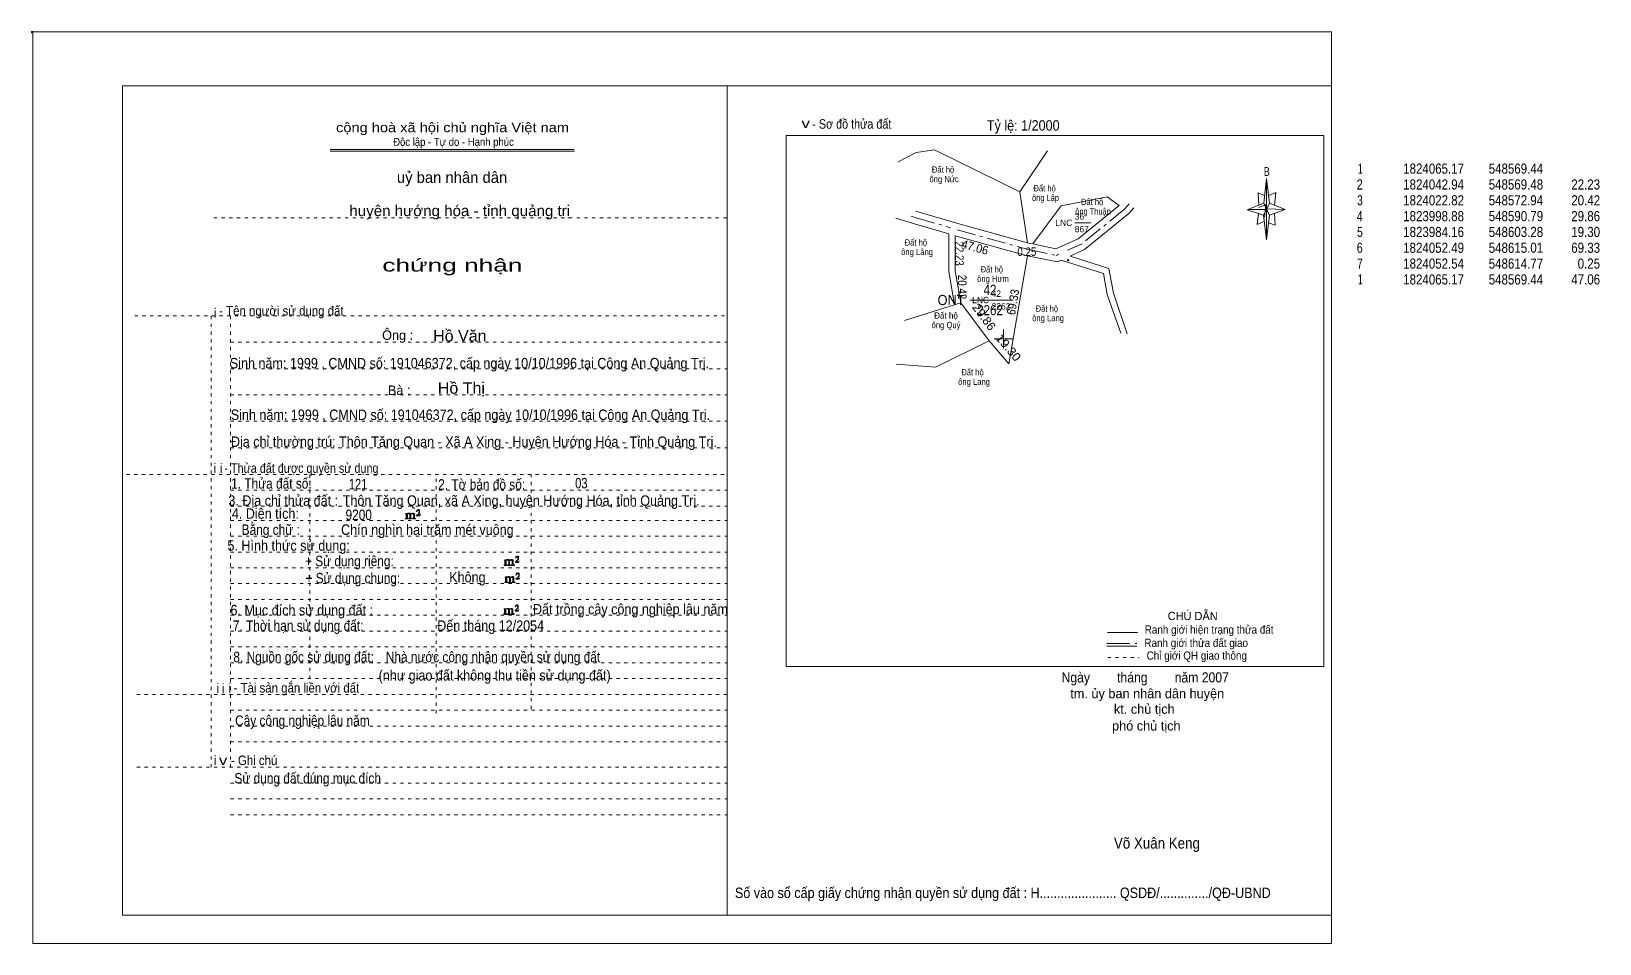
# Model space of a CAD drawing. Header units: centimetres. Extents: x -1.6 to 48, y -3.3 to 25.5.
import ezdxf
from ezdxf.enums import TextEntityAlignment as Align

# ---------------------------------------------------------------- set-up
doc = ezdxf.new("R2010")
doc.units = ezdxf.units.CM
doc.header["$LTSCALE"] = 0.12
for name, pattern in [('DOT_DASHED', [7.7, 5, -1.2, 0.3, -1.2]), ('DOTTED', [1.5, 0.3, -1.2]), ('LONG_DASHED', [7.5, 6, -1.5])]:
    doc.linetypes.add(name, pattern=pattern)
for name, color, linetype, lineweight in [('1', 7, 'DOTTED', 13), ('10', 7, 'Continuous', 13), ('13', 7, 'Continuous', 13), ('22', 7, 'Continuous', 13), ('33', 7, 'LONG_DASHED', 13), ('4', 7, 'Continuous', 13), ('5', 7, 'Continuous', 13), ('50', 7, 'Continuous', 13), ('63', 7, 'Continuous', 13)]:
    doc.layers.add(name, color=color, linetype=linetype, lineweight=lineweight)
doc.layers.add('23', color=7, linetype='Continuous')
doc.layers.add('30', color=7, linetype='Continuous')

msp = doc.modelspace()

# ---------------------------------------------------------------- hatches: boundary and pattern name
at = {"layer": '10'}
msp.add_hatch(color=256, dxfattribs=at).paths.add_polyline_path([(31.188, 18.264, 1), (31.188, 18.271, 1)])
at = {"layer": '50'}
for points in [[(10.27, 10.13), (10.27, 10.12), (10.27, 10.11), (10.25, 10.11), (10.24, 10.11), (10.24, 10.1), (10.33, 10.1), (10.33, 10.11), (10.32, 10.11), (10.31, 10.11), (10.31, 10.12), (10.31, 10.13), (10.31, 10.24), (10.31, 10.25), (10.32, 10.26), (10.34, 10.26), (10.35, 10.26), (10.36, 10.26), (10.37, 10.25), (10.39, 10.22), (10.39, 10.13), (10.37, 10.12), (10.37, 10.11), (10.36, 10.11), (10.35, 10.11), (10.35, 10.1), (10.44, 10.1), (10.44, 10.11), (10.43, 10.11), (10.42, 10.11), (10.42, 10.12), (10.42, 10.13), (10.42, 10.24), (10.44, 10.26), (10.45, 10.26), (10.46, 10.26), (10.49, 10.26), (10.49, 10.25), (10.5, 10.24), (10.5, 10.22), (10.5, 10.13), (10.5, 10.12), (10.49, 10.11), (10.49, 10.11), (10.47, 10.11), (10.47, 10.1), (10.56, 10.1), (10.56, 10.11), (10.55, 10.11), (10.54, 10.11), (10.53, 10.12), (10.53, 10.13), (10.53, 10.2), (10.53, 10.25), (10.53, 10.26), (10.52, 10.27), (10.5, 10.28), (10.47, 10.28), (10.46, 10.28), (10.44, 10.27), (10.41, 10.25), (10.41, 10.26), (10.4, 10.28), (10.39, 10.28), (10.37, 10.28), (10.35, 10.28), (10.34, 10.28), (10.32, 10.26), (10.31, 10.26), (10.31, 10.25), (10.31, 10.25), (10.31, 10.26), (10.31, 10.28), (10.24, 10.26), (10.24, 10.26), (10.25, 10.26), (10.27, 10.25), (10.27, 10.24), (10.27, 10.23)], [(10.69, 10.19), (10.72, 10.24), (10.72, 10.24), (10.71, 10.22), (10.69, 10.22), (10.68, 10.22), (10.63, 10.22), (10.66, 10.26), (10.67, 10.27), (10.69, 10.28), (10.69, 10.3), (10.69, 10.32), (10.69, 10.34), (10.69, 10.35), (10.69, 10.37), (10.68, 10.38), (10.67, 10.38), (10.66, 10.39), (10.65, 10.39), (10.63, 10.38), (10.63, 10.38), (10.62, 10.37), (10.61, 10.35), (10.59, 10.33), (10.61, 10.33), (10.61, 10.35), (10.62, 10.35), (10.63, 10.36), (10.65, 10.36), (10.66, 10.36), (10.67, 10.35), (10.68, 10.35), (10.68, 10.32), (10.68, 10.3), (10.66, 10.28), (10.66, 10.26), (10.65, 10.25), (10.59, 10.2), (10.59, 10.19)], [(13.39, 8.66), (13.39, 8.65), (13.39, 8.64), (13.38, 8.64), (13.37, 8.64), (13.37, 8.62), (13.45, 8.62), (13.45, 8.64), (13.44, 8.64), (13.43, 8.64), (13.43, 8.65), (13.43, 8.66), (13.43, 8.77), (13.43, 8.78), (13.44, 8.79), (13.47, 8.79), (13.48, 8.79), (13.49, 8.79), (13.5, 8.78), (13.51, 8.74), (13.51, 8.66), (13.5, 8.65), (13.5, 8.64), (13.49, 8.64), (13.48, 8.64), (13.48, 8.62), (13.57, 8.62), (13.57, 8.64), (13.55, 8.64), (13.54, 8.64), (13.54, 8.65), (13.54, 8.66), (13.54, 8.77), (13.57, 8.79), (13.58, 8.79), (13.59, 8.79), (13.61, 8.79), (13.61, 8.78), (13.62, 8.77), (13.62, 8.74), (13.62, 8.66), (13.62, 8.65), (13.61, 8.64), (13.61, 8.64), (13.6, 8.64), (13.6, 8.62), (13.69, 8.62), (13.69, 8.64), (13.67, 8.64), (13.66, 8.64), (13.65, 8.65), (13.65, 8.66), (13.65, 8.73), (13.65, 8.78), (13.65, 8.79), (13.64, 8.8), (13.62, 8.81), (13.6, 8.81), (13.59, 8.81), (13.57, 8.8), (13.53, 8.78), (13.53, 8.79), (13.52, 8.81), (13.51, 8.81), (13.5, 8.81), (13.48, 8.81), (13.47, 8.81), (13.44, 8.79), (13.43, 8.79), (13.43, 8.78), (13.43, 8.78), (13.43, 8.79), (13.43, 8.81), (13.37, 8.79), (13.37, 8.79), (13.38, 8.79), (13.39, 8.78), (13.39, 8.77), (13.39, 8.76)], [(13.82, 8.72), (13.84, 8.77), (13.84, 8.77), (13.83, 8.74), (13.82, 8.74), (13.81, 8.74), (13.75, 8.74), (13.79, 8.79), (13.8, 8.8), (13.82, 8.81), (13.82, 8.83), (13.82, 8.84), (13.82, 8.87), (13.82, 8.88), (13.82, 8.9), (13.81, 8.91), (13.8, 8.91), (13.79, 8.92), (13.77, 8.92), (13.75, 8.91), (13.75, 8.91), (13.74, 8.9), (13.73, 8.88), (13.72, 8.86), (13.73, 8.86), (13.73, 8.88), (13.74, 8.88), (13.75, 8.89), (13.77, 8.89), (13.79, 8.89), (13.8, 8.88), (13.81, 8.88), (13.81, 8.84), (13.81, 8.83), (13.79, 8.81), (13.79, 8.79), (13.77, 8.78), (13.72, 8.73), (13.72, 8.72)], [(13.41, 8.12), (13.41, 8.11), (13.41, 8.1), (13.4, 8.1), (13.39, 8.1), (13.39, 8.09), (13.48, 8.09), (13.48, 8.1), (13.47, 8.1), (13.45, 8.1), (13.45, 8.11), (13.45, 8.12), (13.45, 8.23), (13.45, 8.24), (13.47, 8.26), (13.49, 8.26), (13.5, 8.26), (13.51, 8.26), (13.52, 8.24), (13.53, 8.21), (13.53, 8.12), (13.52, 8.11), (13.52, 8.1), (13.51, 8.1), (13.5, 8.1), (13.5, 8.09), (13.59, 8.09), (13.59, 8.1), (13.58, 8.1), (13.57, 8.1), (13.57, 8.11), (13.57, 8.12), (13.57, 8.23), (13.59, 8.26), (13.6, 8.26), (13.61, 8.26), (13.63, 8.26), (13.63, 8.24), (13.64, 8.23), (13.64, 8.21), (13.64, 8.12), (13.64, 8.11), (13.63, 8.1), (13.63, 8.1), (13.62, 8.1), (13.62, 8.09), (13.71, 8.09), (13.71, 8.1), (13.7, 8.1), (13.69, 8.1), (13.67, 8.11), (13.67, 8.12), (13.67, 8.2), (13.67, 8.24), (13.67, 8.26), (13.66, 8.27), (13.64, 8.28), (13.62, 8.28), (13.61, 8.28), (13.59, 8.27), (13.55, 8.24), (13.55, 8.26), (13.54, 8.28), (13.53, 8.28), (13.52, 8.28), (13.5, 8.28), (13.49, 8.28), (13.47, 8.26), (13.45, 8.26), (13.45, 8.24), (13.45, 8.24), (13.45, 8.26), (13.45, 8.28), (13.39, 8.26), (13.39, 8.26), (13.4, 8.26), (13.41, 8.24), (13.41, 8.23), (13.41, 8.22)], [(13.84, 8.19), (13.86, 8.23), (13.86, 8.23), (13.85, 8.21), (13.84, 8.21), (13.83, 8.21), (13.77, 8.21), (13.81, 8.26), (13.82, 8.27), (13.84, 8.28), (13.84, 8.3), (13.84, 8.31), (13.84, 8.33), (13.84, 8.34), (13.84, 8.37), (13.83, 8.38), (13.82, 8.38), (13.81, 8.39), (13.8, 8.39), (13.77, 8.38), (13.77, 8.38), (13.76, 8.37), (13.75, 8.34), (13.74, 8.32), (13.75, 8.32), (13.75, 8.34), (13.76, 8.34), (13.77, 8.36), (13.8, 8.36), (13.81, 8.36), (13.82, 8.34), (13.83, 8.34), (13.83, 8.31), (13.83, 8.3), (13.81, 8.28), (13.81, 8.26), (13.8, 8.24), (13.74, 8.2), (13.74, 8.19)], [(13.38, 7.12), (13.38, 7.11), (13.38, 7.1), (13.37, 7.1), (13.36, 7.1), (13.36, 7.08), (13.44, 7.08), (13.44, 7.1), (13.43, 7.1), (13.42, 7.1), (13.42, 7.11), (13.42, 7.12), (13.42, 7.23), (13.42, 7.24), (13.43, 7.25), (13.46, 7.25), (13.47, 7.25), (13.48, 7.25), (13.49, 7.24), (13.5, 7.2), (13.5, 7.12), (13.49, 7.11), (13.49, 7.1), (13.48, 7.1), (13.47, 7.1), (13.47, 7.08), (13.56, 7.08), (13.56, 7.1), (13.54, 7.1), (13.53, 7.1), (13.53, 7.11), (13.53, 7.12), (13.53, 7.23), (13.56, 7.25), (13.57, 7.25), (13.58, 7.25), (13.6, 7.25), (13.6, 7.24), (13.61, 7.23), (13.61, 7.2), (13.61, 7.12), (13.61, 7.11), (13.6, 7.1), (13.6, 7.1), (13.59, 7.1), (13.59, 7.08), (13.68, 7.08), (13.68, 7.1), (13.66, 7.1), (13.65, 7.1), (13.64, 7.11), (13.64, 7.12), (13.64, 7.19), (13.64, 7.24), (13.64, 7.25), (13.63, 7.26), (13.61, 7.27), (13.59, 7.27), (13.58, 7.27), (13.56, 7.26), (13.52, 7.24), (13.52, 7.25), (13.51, 7.27), (13.5, 7.27), (13.49, 7.27), (13.47, 7.27), (13.46, 7.27), (13.43, 7.25), (13.42, 7.25), (13.42, 7.24), (13.42, 7.24), (13.42, 7.25), (13.42, 7.27), (13.36, 7.25), (13.36, 7.25), (13.37, 7.25), (13.38, 7.24), (13.38, 7.23), (13.38, 7.22)], [(13.81, 7.18), (13.83, 7.23), (13.83, 7.23), (13.82, 7.2), (13.81, 7.2), (13.8, 7.2), (13.74, 7.2), (13.78, 7.25), (13.79, 7.26), (13.81, 7.27), (13.81, 7.29), (13.81, 7.3), (13.81, 7.33), (13.81, 7.34), (13.81, 7.36), (13.8, 7.37), (13.79, 7.37), (13.78, 7.38), (13.76, 7.38), (13.74, 7.37), (13.74, 7.37), (13.73, 7.36), (13.72, 7.34), (13.71, 7.32), (13.72, 7.32), (13.72, 7.34), (13.73, 7.34), (13.74, 7.35), (13.76, 7.35), (13.78, 7.35), (13.79, 7.34), (13.8, 7.34), (13.8, 7.3), (13.8, 7.29), (13.78, 7.27), (13.78, 7.25), (13.76, 7.24), (13.71, 7.19), (13.71, 7.18)]]:
    msp.add_hatch(color=256, dxfattribs=at).paths.add_polyline_path(points)

# ---------------------------------------------------------------- linework, layer by layer
at = {"layer": '1', "linetype": 'Continuous'}
for p, q in [((1.31, -2.42), (1.31, 23.78)), ((1.31, 23.78), (39.51, 23.78)), ((20.41, -2.42), (20.41, 23.78)), ((39.51, -2.42), (39.51, 23.78)), ((7.87, 21.76), (15.58, 21.76)), ((7.87, 21.71), (15.59, 21.71)), ((37.36, 19.69), (36.85, 19.86)), ((1.31, -2.42), (39.51, -2.42))]:
    msp.add_line(p, q, dxfattribs=at)
at = {"layer": '1'}
for p, q in [((4.19, 19.61), (20.41, 19.61)), ((1.69, 16.51), (20.41, 16.51)), ((4.11, 2.25), (4.11, 16.51)), ((4.72, 2.25), (4.72, 16.51)), ((4.72, 15.68), (20.41, 15.68)), ((4.72, 14.84), (20.41, 14.84)), ((4.72, 14.01), (20.41, 14.01)), ((4.72, 13.18), (20.41, 13.18)), ((4.72, 12.34), (20.41, 12.34)), ((1.43, 11.5), (20.41, 11.5)), ((7.22, 5.05), (7.22, 11.5)), ((11.22, 3.95), (11.22, 11.5)), ((14.22, 4.09), (14.22, 11.5)), ((4.72, 11), (20.41, 11)), ((4.72, 10.5), (20.41, 10.5)), ((4.72, 10.05), (20.41, 10.05)), ((4.72, 9.55), (20.41, 9.55)), ((4.72, 9.05), (20.41, 9.05)), ((4.72, 8.55), (20.41, 8.55)), ((4.72, 8.05), (20.41, 8.05)), ((4.72, 7.55), (20.41, 7.55)), ((4.72, 7.05), (20.41, 7.05)), ((4.72, 6.55), (20.41, 6.55)), ((4.72, 6.05), (20.41, 6.05)), ((4.72, 5.55), (20.41, 5.55)), ((4.72, 5.05), (20.41, 5.05)), ((1.76, 4.55), (20.41, 4.55)), ((4.72, 4.05), (20.41, 4.05)), ((4.72, 3.55), (20.41, 3.55)), ((4.72, 3.05), (20.41, 3.05)), ((1.76, 2.25), (20.41, 2.25)), ((4.72, 1.75), (20.41, 1.75)), ((4.72, 1.25), (20.41, 1.25)), ((4.72, 0.75), (20.41, 0.75))]:
    msp.add_line(p, q, dxfattribs=at)
at = {"layer": '1', "linetype": 'Continuous'}
msp.add_lwpolyline([(-1.53, -3.32), (39.51, -3.32), (39.51, 25.48), (-1.53, 25.48)], close=True, dxfattribs=at)
msp.add_lwpolyline([(37.37, 19.49), (37.16, 19.39), (37.21, 19.74)], dxfattribs=at)
at = {"layer": '10'}
for p, q in [((31.18, 18.27), (31.16, 18.27)), ((31.19, 18.29), (31.19, 18.3)), ((31.19, 18.24), (31.19, 18.25)), ((31.22, 18.27), (31.21, 18.27))]:
    msp.add_line(p, q, dxfattribs=at)
for radius in [0.0156, 0.00375]:
    msp.add_circle((31.188, 18.268), radius, dxfattribs=at)
at = {"layer": '13'}
for p, q in [((31.4, 19.45), (31.91, 19.45)), ((28.77, 17.01), (29.45, 17.01))]:
    msp.add_line(p, q, dxfattribs=at)
at = {"layer": '22'}
for points in [[(29.66, 20.43), (26.97, 21.75), (26.39, 21.67), (25.82, 21.37)], [(30.54, 21.72), (29.66, 20.43), (29.9, 18.82)], [(32.8, 20), (32.42, 20.27), (30.97, 19.98), (30.07, 18.78)], [(30.07, 18.78), (30.8, 18.63), (31.51, 18.94), (32.8, 20)], [(33.27, 19.92), (33.11, 19.74), (31.71, 18.6), (31.25, 18.39)], [(25.74, 19.6), (26.33, 19.42), (27.42, 19.1)], [(26.38, 19.82), (27.7, 19.43), (29.9, 18.82)], [(27.6, 16.86), (27.42, 17.91), (27.42, 19.1)], [(27.8, 16.92), (27.62, 17.93), (27.62, 19.04)], [(27.62, 19.04), (29.89, 18.41), (29.9, 18.4)], [(28.69, 15.72), (29.31, 14.99), (29.9, 18.4)], [(29.9, 18.82), (29.98, 18.8), (30.07, 18.78)], [(29.9, 18.4), (30.85, 18.22), (30.97, 18.27)], [(33.06, 15.94), (32.62, 17.23), (32.48, 18), (31.25, 18.39)], [(32.85, 15.96), (32.42, 17.18), (32.31, 17.85), (30.97, 18.27)], [(28.69, 15.72), (27.8, 16.92), (26.02, 16.36)], [(25.75, 14.98), (27, 14.89), (28.69, 15.72)]]:
    msp.add_lwpolyline(points, dxfattribs=at)
at = {"layer": '22', "linetype": 'DOT_DASHED'}
for points in [[(33.12, 20.05), (32.97, 19.88), (31.61, 18.77), (31.17, 18.58)], [(26.23, 19.66), (26.39, 19.61), (27.48, 19.29)], [(27.68, 19.23), (29.94, 18.6), (29.94, 18.6)], [(29.94, 18.6), (30.82, 18.42), (30.89, 18.46)]]:
    msp.add_lwpolyline(points, dxfattribs=at)
at = {"layer": '33'}
msp.add_line((28.08, 17.01), (29.36, 17.01), dxfattribs=at)
at = {"layer": '4'}
for p, q in [((32.43, 6.51), (33.38, 6.51)), ((32.41, 6.08), (33.36, 6.08))]:
    msp.add_line(p, q, dxfattribs=at)
at = {"layer": '4', "linetype": 'LONG_DASHED'}
msp.add_line((32.41, 6.16), (33.36, 6.16), dxfattribs=at)
at = {"layer": '4', "linetype": 'DOTTED'}
msp.add_line((32.44, 5.72), (33.43, 5.72), dxfattribs=at)
at = {"layer": '4'}
msp.add_lwpolyline([(22.28, 22.21), (39.27, 22.21), (39.27, 5.43), (22.28, 5.43)], close=True, dxfattribs=at)
msp.add_circle((-1.55, 25.47), 0.025, dxfattribs=at)
at = {"layer": '5'}
for p, q in [((37.37, 20.07), (37.46, 20.85)), ((37.55, 20.07), (38.05, 19.87)), ((37.55, 19.69), (37.46, 18.91)), ((37.73, 19.37), (37.52, 19.45)), ((37.71, 19.75), (37.73, 19.37))]:
    msp.add_line(p, q, dxfattribs=at)
for points in [[(37.46, 20.85), (37.55, 20.07), (37.46, 19.87)], [(37.46, 19.87), (36.87, 19.87), (37.37, 20.07), (37.55, 19.69), (38.05, 19.87), (37.46, 19.89)], [(37.46, 19.87), (37.46, 18.91), (37.36, 19.69)]]:
    msp.add_lwpolyline(points, close=True, dxfattribs=at)
for points in [[(37.4, 20.31), (37.19, 20.39), (37.22, 20.01)], [(37.53, 20.31), (37.75, 20.41), (37.71, 20.01)], [(37.46, 19.87), (37.37, 20.07), (36.87, 19.87)], [(37.22, 19.93), (37.44, 20.03), (37.4, 19.63)], [(37.46, 19.87), (37.55, 19.69), (38.05, 19.87)]]:
    msp.add_lwpolyline(points, dxfattribs=at)
at = {"layer": '50'}
for points in [[(10.27, 10.13), (10.27, 10.12), (10.27, 10.11), (10.25, 10.11), (10.24, 10.11), (10.24, 10.1), (10.33, 10.1), (10.33, 10.11), (10.32, 10.11), (10.31, 10.11), (10.31, 10.12), (10.31, 10.13), (10.31, 10.24), (10.31, 10.25), (10.32, 10.26), (10.34, 10.26), (10.35, 10.26), (10.36, 10.26), (10.37, 10.25), (10.39, 10.22), (10.39, 10.13), (10.37, 10.12), (10.37, 10.11), (10.36, 10.11), (10.35, 10.11), (10.35, 10.1), (10.44, 10.1), (10.44, 10.11), (10.43, 10.11), (10.42, 10.11), (10.42, 10.12), (10.42, 10.13), (10.42, 10.24), (10.44, 10.26), (10.45, 10.26), (10.46, 10.26), (10.49, 10.26), (10.49, 10.25), (10.5, 10.24), (10.5, 10.22), (10.5, 10.13), (10.5, 10.12), (10.49, 10.11), (10.49, 10.11), (10.47, 10.11), (10.47, 10.1), (10.56, 10.1), (10.56, 10.11), (10.55, 10.11), (10.54, 10.11), (10.53, 10.12), (10.53, 10.13), (10.53, 10.2), (10.53, 10.25), (10.53, 10.26), (10.52, 10.27), (10.5, 10.28), (10.47, 10.28), (10.46, 10.28), (10.44, 10.27), (10.41, 10.25), (10.41, 10.26), (10.4, 10.28), (10.39, 10.28), (10.37, 10.28), (10.35, 10.28), (10.34, 10.28), (10.32, 10.26), (10.31, 10.26), (10.31, 10.25), (10.31, 10.25), (10.31, 10.26), (10.31, 10.28), (10.24, 10.26), (10.24, 10.26), (10.25, 10.26), (10.27, 10.25), (10.27, 10.24), (10.27, 10.23)], [(10.69, 10.19), (10.72, 10.24), (10.72, 10.24), (10.71, 10.22), (10.69, 10.22), (10.68, 10.22), (10.63, 10.22), (10.66, 10.26), (10.67, 10.27), (10.69, 10.28), (10.69, 10.3), (10.69, 10.32), (10.69, 10.34), (10.69, 10.35), (10.69, 10.37), (10.68, 10.38), (10.67, 10.38), (10.66, 10.39), (10.65, 10.39), (10.63, 10.38), (10.63, 10.38), (10.62, 10.37), (10.61, 10.35), (10.59, 10.33), (10.61, 10.33), (10.61, 10.35), (10.62, 10.35), (10.63, 10.36), (10.65, 10.36), (10.66, 10.36), (10.67, 10.35), (10.68, 10.35), (10.68, 10.32), (10.68, 10.3), (10.66, 10.28), (10.66, 10.26), (10.65, 10.25), (10.59, 10.2), (10.59, 10.19)], [(13.39, 8.66), (13.39, 8.65), (13.39, 8.64), (13.38, 8.64), (13.37, 8.64), (13.37, 8.62), (13.45, 8.62), (13.45, 8.64), (13.44, 8.64), (13.43, 8.64), (13.43, 8.65), (13.43, 8.66), (13.43, 8.77), (13.43, 8.78), (13.44, 8.79), (13.47, 8.79), (13.48, 8.79), (13.49, 8.79), (13.5, 8.78), (13.51, 8.74), (13.51, 8.66), (13.5, 8.65), (13.5, 8.64), (13.49, 8.64), (13.48, 8.64), (13.48, 8.62), (13.57, 8.62), (13.57, 8.64), (13.55, 8.64), (13.54, 8.64), (13.54, 8.65), (13.54, 8.66), (13.54, 8.77), (13.57, 8.79), (13.58, 8.79), (13.59, 8.79), (13.61, 8.79), (13.61, 8.78), (13.62, 8.77), (13.62, 8.74), (13.62, 8.66), (13.62, 8.65), (13.61, 8.64), (13.61, 8.64), (13.6, 8.64), (13.6, 8.62), (13.69, 8.62), (13.69, 8.64), (13.67, 8.64), (13.66, 8.64), (13.65, 8.65), (13.65, 8.66), (13.65, 8.73), (13.65, 8.78), (13.65, 8.79), (13.64, 8.8), (13.62, 8.81), (13.6, 8.81), (13.59, 8.81), (13.57, 8.8), (13.53, 8.78), (13.53, 8.79), (13.52, 8.81), (13.51, 8.81), (13.5, 8.81), (13.48, 8.81), (13.47, 8.81), (13.44, 8.79), (13.43, 8.79), (13.43, 8.78), (13.43, 8.78), (13.43, 8.79), (13.43, 8.81), (13.37, 8.79), (13.37, 8.79), (13.38, 8.79), (13.39, 8.78), (13.39, 8.77), (13.39, 8.76)], [(13.82, 8.72), (13.84, 8.77), (13.84, 8.77), (13.83, 8.74), (13.82, 8.74), (13.81, 8.74), (13.75, 8.74), (13.79, 8.79), (13.8, 8.8), (13.82, 8.81), (13.82, 8.83), (13.82, 8.84), (13.82, 8.87), (13.82, 8.88), (13.82, 8.9), (13.81, 8.91), (13.8, 8.91), (13.79, 8.92), (13.77, 8.92), (13.75, 8.91), (13.75, 8.91), (13.74, 8.9), (13.73, 8.88), (13.72, 8.86), (13.73, 8.86), (13.73, 8.88), (13.74, 8.88), (13.75, 8.89), (13.77, 8.89), (13.79, 8.89), (13.8, 8.88), (13.81, 8.88), (13.81, 8.84), (13.81, 8.83), (13.79, 8.81), (13.79, 8.79), (13.77, 8.78), (13.72, 8.73), (13.72, 8.72)], [(13.41, 8.12), (13.41, 8.11), (13.41, 8.1), (13.4, 8.1), (13.39, 8.1), (13.39, 8.09), (13.48, 8.09), (13.48, 8.1), (13.47, 8.1), (13.45, 8.1), (13.45, 8.11), (13.45, 8.12), (13.45, 8.23), (13.45, 8.24), (13.47, 8.26), (13.49, 8.26), (13.5, 8.26), (13.51, 8.26), (13.52, 8.24), (13.53, 8.21), (13.53, 8.12), (13.52, 8.11), (13.52, 8.1), (13.51, 8.1), (13.5, 8.1), (13.5, 8.09), (13.59, 8.09), (13.59, 8.1), (13.58, 8.1), (13.57, 8.1), (13.57, 8.11), (13.57, 8.12), (13.57, 8.23), (13.59, 8.26), (13.6, 8.26), (13.61, 8.26), (13.63, 8.26), (13.63, 8.24), (13.64, 8.23), (13.64, 8.21), (13.64, 8.12), (13.64, 8.11), (13.63, 8.1), (13.63, 8.1), (13.62, 8.1), (13.62, 8.09), (13.71, 8.09), (13.71, 8.1), (13.7, 8.1), (13.69, 8.1), (13.67, 8.11), (13.67, 8.12), (13.67, 8.2), (13.67, 8.24), (13.67, 8.26), (13.66, 8.27), (13.64, 8.28), (13.62, 8.28), (13.61, 8.28), (13.59, 8.27), (13.55, 8.24), (13.55, 8.26), (13.54, 8.28), (13.53, 8.28), (13.52, 8.28), (13.5, 8.28), (13.49, 8.28), (13.47, 8.26), (13.45, 8.26), (13.45, 8.24), (13.45, 8.24), (13.45, 8.26), (13.45, 8.28), (13.39, 8.26), (13.39, 8.26), (13.4, 8.26), (13.41, 8.24), (13.41, 8.23), (13.41, 8.22)], [(13.84, 8.19), (13.86, 8.23), (13.86, 8.23), (13.85, 8.21), (13.84, 8.21), (13.83, 8.21), (13.77, 8.21), (13.81, 8.26), (13.82, 8.27), (13.84, 8.28), (13.84, 8.3), (13.84, 8.31), (13.84, 8.33), (13.84, 8.34), (13.84, 8.37), (13.83, 8.38), (13.82, 8.38), (13.81, 8.39), (13.8, 8.39), (13.77, 8.38), (13.77, 8.38), (13.76, 8.37), (13.75, 8.34), (13.74, 8.32), (13.75, 8.32), (13.75, 8.34), (13.76, 8.34), (13.77, 8.36), (13.8, 8.36), (13.81, 8.36), (13.82, 8.34), (13.83, 8.34), (13.83, 8.31), (13.83, 8.3), (13.81, 8.28), (13.81, 8.26), (13.8, 8.24), (13.74, 8.2), (13.74, 8.19)], [(13.38, 7.12), (13.38, 7.11), (13.38, 7.1), (13.37, 7.1), (13.36, 7.1), (13.36, 7.08), (13.44, 7.08), (13.44, 7.1), (13.43, 7.1), (13.42, 7.1), (13.42, 7.11), (13.42, 7.12), (13.42, 7.23), (13.42, 7.24), (13.43, 7.25), (13.46, 7.25), (13.47, 7.25), (13.48, 7.25), (13.49, 7.24), (13.5, 7.2), (13.5, 7.12), (13.49, 7.11), (13.49, 7.1), (13.48, 7.1), (13.47, 7.1), (13.47, 7.08), (13.56, 7.08), (13.56, 7.1), (13.54, 7.1), (13.53, 7.1), (13.53, 7.11), (13.53, 7.12), (13.53, 7.23), (13.56, 7.25), (13.57, 7.25), (13.58, 7.25), (13.6, 7.25), (13.6, 7.24), (13.61, 7.23), (13.61, 7.2), (13.61, 7.12), (13.61, 7.11), (13.6, 7.1), (13.6, 7.1), (13.59, 7.1), (13.59, 7.08), (13.68, 7.08), (13.68, 7.1), (13.66, 7.1), (13.65, 7.1), (13.64, 7.11), (13.64, 7.12), (13.64, 7.19), (13.64, 7.24), (13.64, 7.25), (13.63, 7.26), (13.61, 7.27), (13.59, 7.27), (13.58, 7.27), (13.56, 7.26), (13.52, 7.24), (13.52, 7.25), (13.51, 7.27), (13.5, 7.27), (13.49, 7.27), (13.47, 7.27), (13.46, 7.27), (13.43, 7.25), (13.42, 7.25), (13.42, 7.24), (13.42, 7.24), (13.42, 7.25), (13.42, 7.27), (13.36, 7.25), (13.36, 7.25), (13.37, 7.25), (13.38, 7.24), (13.38, 7.23), (13.38, 7.22)], [(13.81, 7.18), (13.83, 7.23), (13.83, 7.23), (13.82, 7.2), (13.81, 7.2), (13.8, 7.2), (13.74, 7.2), (13.78, 7.25), (13.79, 7.26), (13.81, 7.27), (13.81, 7.29), (13.81, 7.3), (13.81, 7.33), (13.81, 7.34), (13.81, 7.36), (13.8, 7.37), (13.79, 7.37), (13.78, 7.38), (13.76, 7.38), (13.74, 7.37), (13.74, 7.37), (13.73, 7.36), (13.72, 7.34), (13.71, 7.32), (13.72, 7.32), (13.72, 7.34), (13.73, 7.34), (13.74, 7.35), (13.76, 7.35), (13.78, 7.35), (13.79, 7.34), (13.8, 7.34), (13.8, 7.3), (13.8, 7.29), (13.78, 7.27), (13.78, 7.25), (13.76, 7.24), (13.71, 7.19), (13.71, 7.18)]]:
    msp.add_lwpolyline(points, close=True, dxfattribs=at)
at = {"layer": '63'}
for p, q in [((29.15, 15.48), (29.15, 16.08)), ((28.85, 15.78), (29.45, 15.78))]:
    msp.add_line(p, q, dxfattribs=at)

# ---------------------------------------------------------------- texts
at = {"layer": '1'}
for s, height, width, p in [('cộng hoà xã hội chủ nghĩa Việt nam', 0.3, 1.15, (11.735, 22.31)), ('v', 0.3, 1.3, (22.895, 22.44)), ('- Sơ đồ thửa đất ', 0.3, 0.85, (24.4, 22.42)), ('Độc lập - Tự do - Hạnh phúc', 0.25, 0.9, (11.765, 21.88)), ('chứng nhận', 0.4, 1.55, (11.73, 17.91)), ('- Tên người sử dụng đất', 0.3, 0.9, (6.325, 16.52)), ('- Thửa đất được quyền sử dụng', 0.3, 0.85, (6.96, 11.55)), ('- Tài sản gắn liền với đất ', 0.3, 0.9, (6.85, 4.61)), ('v', 0.3, 1.3, (4.485, 2.32)), ('- Ghi chú', 0.3, 0.9, (5.465, 2.32))]:
    msp.add_text(s, height=height, dxfattribs=dict(at, width=width)).set_placement(p, align=Align.CENTER)
for s, height, p in [('uỷ ban nhân dân', 0.35, (11.72, 20.71)), ('i', 0.3, (4.235, 16.45)), ('i', 0.3, (4.225, 11.55)), ('i', 0.3, (4.425, 11.55)), ('i', 0.3, (4.315, 4.6)), ('i', 0.3, (4.485, 4.59)), ('i', 0.3, (4.695, 4.6)), ('i', 0.3, (4.235, 2.32))]:
    msp.add_text(s, height=height, dxfattribs=at).set_placement(p, align=Align.CENTER)
at = {"layer": '10', "width": 0.9}
msp.add_text('Võ Xuân Keng', height=0.35, dxfattribs=at).set_placement((33.995, -0.32), align=Align.CENTER)
at = {"layer": '13'}
for p in [(31.32, 19.35), (28.69, 16.91)]:
    msp.add_text('LNC', height=0.2, dxfattribs=at).set_placement(p, align=Align.RIGHT)
for s, p in [('36', (31.4, 19.55)), ('867', (31.4, 19.15)), ('42', (28.77, 17.11)), ('2262', (28.77, 16.71))]:
    msp.add_text(s, height=0.2, dxfattribs=at).set_placement(p)
at = {"layer": '22'}
for s, width, p in [('ông Thuận', 0.85, (31.975, 19.71)), ('Đất hộ ', 0.9, (31.98, 20.01)), ('Đất hộ ', 0.9, (26.41, 18.73)), ('ông Lâng', 0.9, (26.415, 18.43)), ('Đất hộ ', 0.9, (28.81, 17.88)), ('ông Hưm', 0.9, (28.815, 17.58))]:
    msp.add_text(s, height=0.2, dxfattribs=dict(at, width=width)).set_placement(p, align=Align.CENTER)
at = {"layer": '23'}
for s, width, p in [('ông Nức', 0.9, (27.27, 20.73)), ('Đất hộ ', 0.9, (27.27, 21.03)), ('ông Lập', 0.85, (30.475, 20.14)), ('Đất hộ ', 0.9, (30.48, 20.44)), ('Đất hộ ', 0.9, (30.55, 16.64)), ('Đất hộ', 0.95, (27.33, 16.42)), ('ông Lang', 0.9, (30.555, 16.34)), ('ông Quý', 0.9, (27.33, 16.12)), ('ông Lang', 0.9, (28.215, 14.33)), ('Đất hộ ', 0.9, (28.2, 14.63))]:
    msp.add_text(s, height=0.2, dxfattribs=dict(at, width=width)).set_placement(p, align=Align.CENTER)
at = {"layer": '30'}
for s, width, p in [('1', 0.65, (40.5, 21)), ('1824065.17', 0.85, (43.7, 21)), ('548569.44', 0.85, (46.2, 21)), ('548569.44', 0.85, (46.2, 21)), ('2', 0.8, (40.5, 20.5)), ('1824042.94', 0.85, (43.7, 20.5)), ('548569.48', 0.85, (46.2, 20.5)), ('22.23', 0.85, (48, 20.5)), ('3', 0.75, (40.5, 20)), ('1824022.82', 0.85, (43.7, 20)), ('548572.94', 0.85, (46.2, 20)), ('20.42', 0.85, (48, 20)), ('1823998.88', 0.85, (43.7, 19.5)), ('548590.79', 0.85, (46.2, 19.5)), ('29.86', 0.85, (48, 19.5)), ('4', 0.8, (40.5, 19.5)), ('5', 0.75, (40.5, 19)), ('1823984.16', 0.85, (43.7, 19)), ('548603.28', 0.85, (46.2, 19)), ('19.30', 0.85, (48, 19)), ('6', 0.8, (40.5, 18.5)), ('1824052.49', 0.85, (43.7, 18.5)), ('548615.01', 0.85, (46.2, 18.5)), ('69.33', 0.85, (48, 18.5)), ('7', 0.75, (40.5, 18)), ('1824052.54', 0.85, (43.7, 18)), ('548614.77', 0.85, (46.2, 18)), ('0.25', 0.85, (48, 18)), ('1', 0.65, (40.5, 17.5)), ('1824065.17', 0.85, (43.7, 17.5)), ('548569.44', 0.85, (46.2, 17.5)), ('47.06', 0.85, (48, 17.5))]:
    msp.add_text(s, height=0.32, dxfattribs=dict(at, width=width)).set_placement(p, align=Align.RIGHT)
for s, rotation, width, p in [('22.23', 270, 0.85, (27.62, 18.475)), ('47.06', 344.431, 0.95, (28.209, 18.546)), ('20.42', 270, 0.85, (27.71, 17.42)), ('29.86', 306.709, 1.05, (28.424, 16.396)), ('69.33', 80.259, 0.9, (29.579, 16.922)), ('19.30', 310.315, 1.1, (29.199, 15.422))]:
    msp.add_text(s, height=0.27, rotation=rotation, dxfattribs=dict(at, width=width)).set_placement(p, align=Align.CENTER)
at = {"layer": '30', "width": 0.85}
msp.add_text('0.25', height=0.27, dxfattribs=at).set_placement((29.885, 18.4), align=Align.CENTER)
at = {"layer": '33', "width": 0.85}
for s, p in [('42', (28.72, 17.17)), ('2262', (28.72, 16.53))]:
    msp.add_text(s, height=0.32, dxfattribs=at).set_placement(p, align=Align.CENTER)
at = {"layer": '33', "width": 0.95}
msp.add_text('ONT', height=0.32, dxfattribs=at).set_placement((27.92, 16.85), align=Align.RIGHT)
at = {"layer": '4', "width": 0.9}
for s, height, p in [('Tỷ lệ: 1/2000', 0.33, (29.77, 22.36)), ('Ranh giới hiện trạng thửa đất', 0.2591, (35.645, 6.47)), ('Ranh giới thửa đất giao ', 0.2591, (35.28, 6.05)), ('Chỉ giới QH giao thông', 0.2591, (35.255, 5.65))]:
    msp.add_text(s, height=height, dxfattribs=at).set_placement(p, align=Align.CENTER)
at = {"layer": '4'}
msp.add_text('CHÚ DẪN', height=0.2591, dxfattribs=at).set_placement((35.125, 6.9), align=Align.CENTER)
at = {"layer": '5', "width": 0.75}
msp.add_text('B', height=0.276, dxfattribs=at).set_placement((37.47, 20.93), align=Align.CENTER)
at = {"layer": '50'}
for s, height, width, p in [('  huyện hướng hóa - tỉnh quảng trị', 0.34, 1.05, (11.83, 19.66)), ('Hồ Văn', 0.36, 1.05, (11.965, 15.7)), ('Sinh năm: 1999 , CMND số: 191046372, cấp ngày 10/10/1996 tại Công An Quảng Trị.', 0.33, 0.9, (12.27, 14.85)), ('Hồ Thị', 0.36, 1.05, (12.015, 14.05)), ('Sinh năm: 1999 , CMND số: 191046372, cấp ngày 10/10/1996 tại Công An Quảng Trị.', 0.33, 0.9, (12.3, 13.22)), ('Địa chỉ thường trú: Thôn Tăng Quan - Xã A Xing - Huyện Hướng Hóa - Tỉnh Quảng Trị.', 0.33, 0.9, (12.41, 12.37)), ('1. Thửa đất số:  ', 0.33, 0.85, (6.115, 11.05)), ('121', 0.33, 0.8, (8.75, 11.03)), ('2. Tờ bản đồ số:  ', 0.33, 0.85, (12.76, 11.02)), ('03', 0.33, 0.8, (15.805, 11.06)), ('3. Địa chỉ thửa đất : ', 0.33, 0.9, (6.44, 10.51)), ('4. Diện tích: ', 0.33, 0.9, (5.875, 10.1)), ('Thôn Tăng Quan, xã A Xing, huyện Hướng Hóa, tỉnh Quảng Trị.', 0.33, 0.9, (13.905, 10.51)), ('Bằng chữ :', 0.33, 0.85, (5.99, 9.59)), ('Chín nghìn hai trăm mét vuông', 0.33, 0.9, (10.94, 9.59)), ('9200', 0.33, 0.85, (8.77, 10.06)), ('5. Hình thức sử dụng:', 0.33, 0.9, (6.555, 9.09)), ('+ Sử dụng riêng:', 0.33, 0.85, (8.475, 8.6)), ('Không', 0.33, 0.9, (12.205, 8.09)), ('+ Sử dụng chung:', 0.33, 0.85, (8.585, 8.06)), ('Đất trồng cây công nghiệp lâu năm', 0.33, 0.9, (17.355, 7.08)), ('6. Mục đích sử dụng đất :', 0.33, 0.9, (6.97, 7.05)), ('7. Thời hạn sử dụng đất:', 0.33, 0.85, (6.855, 6.56)), ('Đến tháng 12/2054', 0.33, 0.9, (12.94, 6.56)), ('8. Nguồn gốc sử dụng đất:', 0.33, 0.85, (7.03, 5.57)), ('Nhà nước công nhận quyền sử dụng đất ', 0.33, 0.85, (13.065, 5.57)), ('(như giao đất không thu tiền sử dụng đất)', 0.33, 0.9, (13.065, 4.99)), ('Ngày        tháng        năm 2007', 0.32, 0.9, (33.625, 4.93)), ('Cây công nghiệp lâu năm', 0.33, 0.85, (6.99, 3.56)), ('Sử dụng đất đúng mục đích ', 0.33, 0.85, (7.21, 1.74)), ('Số vào sổ cấp giấy chứng nhận quyền sử dụng đất : H...................... QSDĐ/............../QĐ-UBND', 0.33, 0.9, (29.125, -1.88))]:
    msp.add_text(s, height=height, dxfattribs=dict(at, width=width)).set_placement(p, align=Align.CENTER)
for s, p in [('Ông :', (10, 15.75)), ('Bà :', (10.05, 14.01)), ('tm. ủy ban nhân dân huyện ', (33.745, 4.43)), ('kt. chủ tịch', (33.595, 3.94)), ('phó chủ tịch', (33.66, 3.41))]:
    msp.add_text(s, height=0.3, dxfattribs=at).set_placement(p, align=Align.CENTER)

doc.saveas('drawing.dxf')
